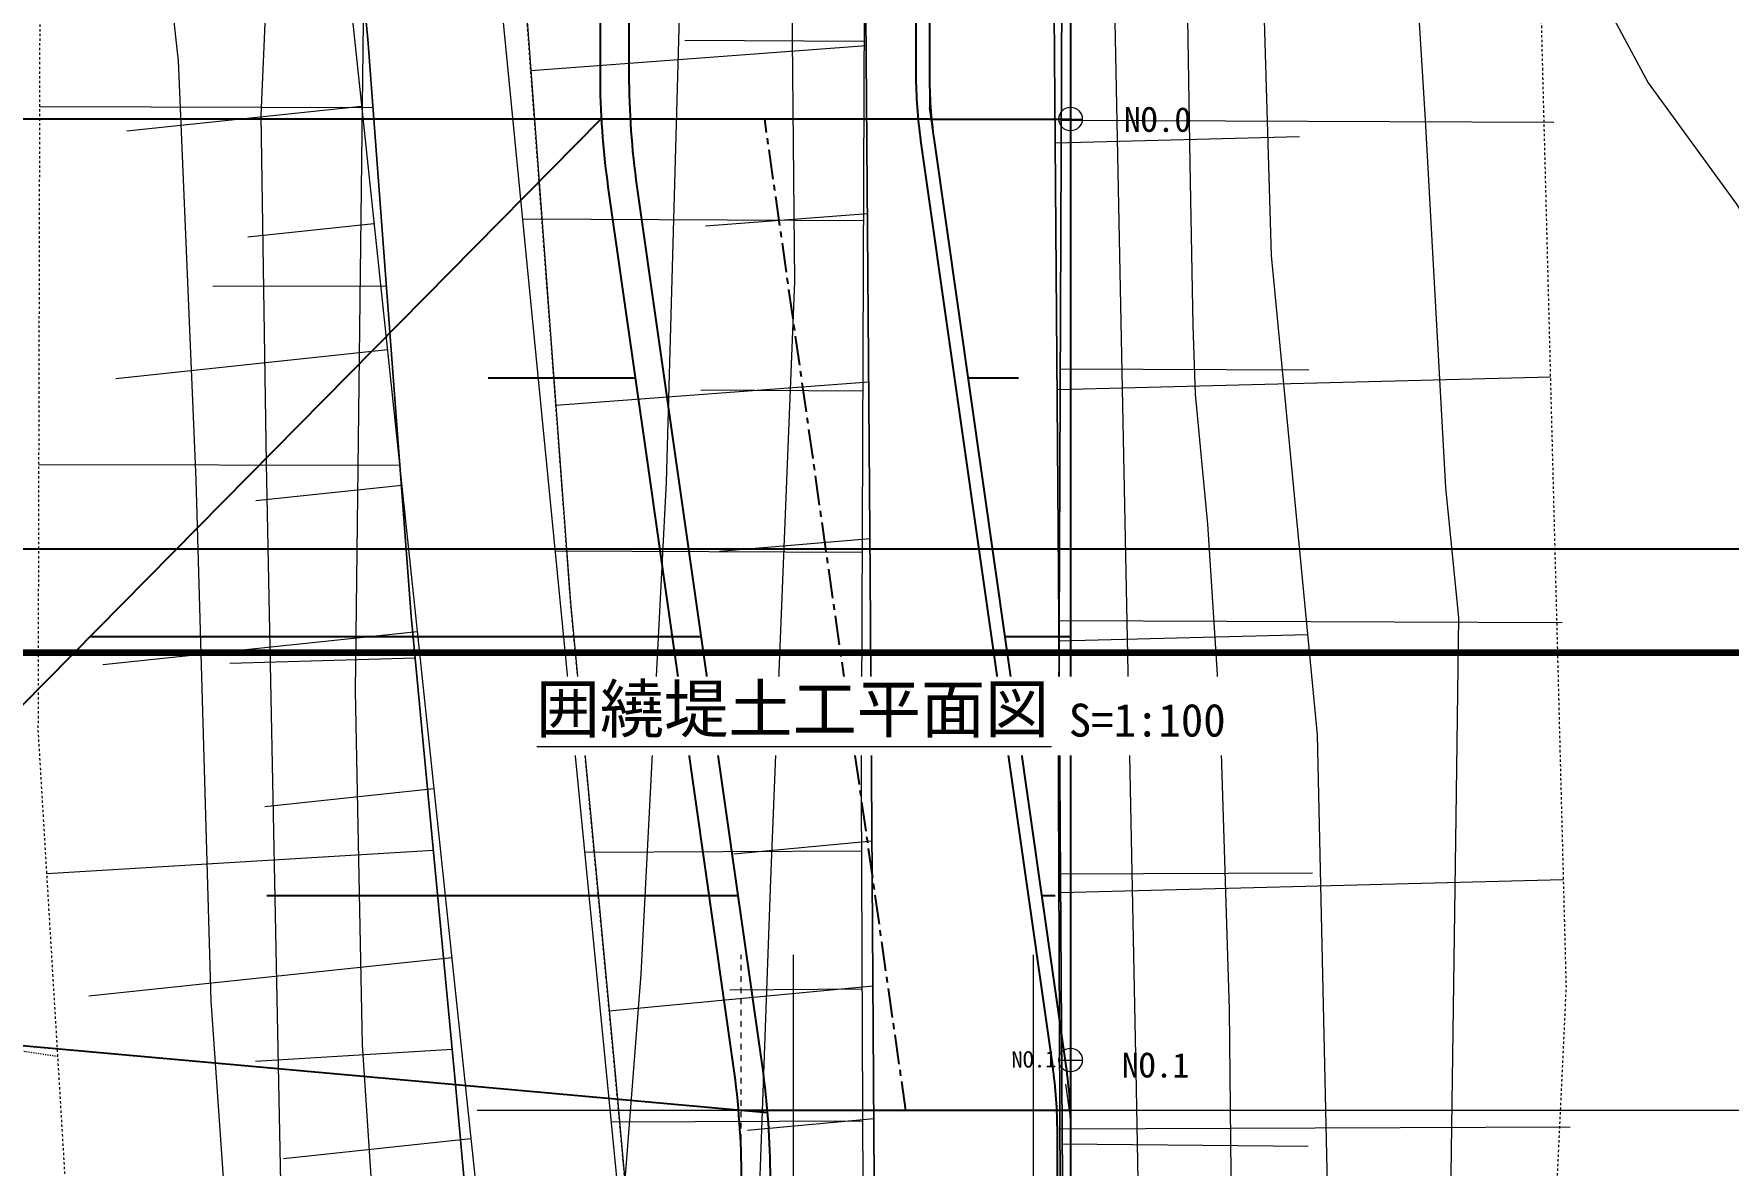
# Model space of a CAD drawing. Header units: millimetres. Extents: x 432273 to 1023813, y 170116 to 705940.
# Drawn here: x 742453 to 778460, y 421567 to 445610 of the extents above; entities that cross this region are included whole.
import ezdxf
from ezdxf.enums import TextEntityAlignment as Align

# ---------------------------------------------------------------- set-up
doc = ezdxf.new("R2010")
doc.units = ezdxf.units.MM
doc.header["$LTSCALE"] = 100
for name, pattern in [('561019', [1, 0.5, -0.5]), ('56301', [0.5, 0.25, -0.25]), ('CENTER', [2, 1.25, -0.25, 0.25, -0.25]), ('SXF_一点短鎖線', [9.25, 6, -1.5, 0.25, -1.5]), ('SXF_一点鎖線', [18.5, 12, -1.5, 3.5, -1.5]), ('SXF_跳び破線', [12, 6, -6])]:
    doc.linetypes.add(name, pattern=pattern)
doc.layers.get('Defpoints').update_dxf_attribs({"color": 153})
for name, color, linetype, lineweight in [('D-BGD', 7, 'Continuous', 13), ('D-BMK', 2, 'SXF_一点短鎖線', 13), ('D-BMK-HTXT', 7, 'Continuous', 13), ('D-BMK-OTRS', 7, 'Continuous', 13), ('D-BYP-STR1', 2, 'Continuous', 13), ('D-BYP-STR2', 6, 'Continuous', 25), ('D-BYP-STR3', 3, 'Continuous', 25), ('D-BYP-TXT', 7, 'Continuous', 13), ('D-STR-HTXT', 7, 'Continuous', 13), ('D-TTL', 2, 'Continuous', 140), ('D-TTL-LINE', 7, 'Continuous', 13), ('D-TTL-TXT', 7, 'Continuous', 13)]:
    doc.layers.add(name, color=color, linetype=linetype, lineweight=lineweight)
doc.styles.add('MS ゴシック', font='MS Gothic.ttf')
doc.styles.add('ＭＳ ゴシック', font='MS Gothic.ttf')

# ---------------------------------------------------------------- blocks, each defined once
blk = doc.blocks.new('21311212131313131')
at = {"layer": 'D-BGD', "linetype": 'Continuous'}
for p, q in [((2610588.0742, -1227486.9185), (2610320.5058, -1216646.8818)), ((2605564.4382, -1227578.154), (2605067.8314, -1216904.2333)), ((2599784.7885, -1227729.0041), (2599605.5774, -1217039.941)), ((2589153.9893, -1227905.91), (2588980.0297, -1217436.329)), ((2594883.1346, -1227876.3378), (2594395.7555, -1217400.7542)), ((2605168.0559, -1227620.7026), (2605037.4092, -1222236.6031)), ((2610909.1639, -1227431.4217), (2610851.4573, -1222205.2604)), ((2594438.2721, -1227811.8229), (2594352.9567, -1222532.3421)), ((2600223.717, -1227724.7763), (2599977.7899, -1222439.8698)), ((2589641.8376, -1228026.8466), (2589400.3148, -1222835.6259)), ((2598138.4071, -1231784.4647), (2598474.7166, -1234978.6474)), ((2601471.9338, -1231691.9933), (2602180.4408, -1237822.9546)), ((2604556.6545, -1231607.3464), (2604895.4084, -1234538.7032)), ((2607641.3752, -1231522.6996), (2608287.8837, -1237117.1653)), ((2607712.4228, -1231761.0764), (2607787.1586, -1234560.8824)), ((2610456.1646, -1231445.4598), (2610762.411, -1234123.2903)), ((2610512.2288, -1231686.3405), (2610649.3418, -1237016.9781)), ((2587568.9159, -1232134.1531), (2587628.5477, -1235940.3247)), ((2587660.778, -1232085.4863), (2588342.8985, -1239200.004)), ((2591232.8755, -1231982.8602), (2591562.5421, -1235421.283)), ((2591379.8894, -1232065.7497), (2591499.727, -1239302.1945)), ((2594804.973, -1231880.234), (2595441.5187, -1238519.4077)), ((2595002.4976, -1232008.2318), (2595049.1299, -1235442.4747)), ((2598432.7708, -1231948.0261), (2598539.3505, -1238458.9888)), ((2601688.2522, -1231894.7362), (2601738.5958, -1234988.9994)), ((2604778.5456, -1231830.819), (2604926.8026, -1237703.3752)), ((2611066.1714, -1240004.0589), (2611571.6834, -1243974.5194)), ((2607221.8427, -1240487.4171), (2608197.3307, -1248180.8765)), ((2609173.3519, -1240437.818), (2609511.8083, -1244612.6086)), ((2603642.5187, -1240944.843), (2604099.9446, -1244524.167)), ((2604951.215, -1240925.3927), (2605615.7923, -1249126.2472)), ((2600310.6562, -1241366.7328), (2601154.4357, -1248030.4578)), ((2600873.6147, -1241396.2763), (2601071.7392, -1245333.1794)), ((2596789.485, -1241805.3701), (2596930.4645, -1249475.7074)), ((2597212.6816, -1241757.0562), (2597603.005, -1244855.0308)), ((2592992.1536, -1242169.4573), (2593059.9397, -1245857.5292)), ((2594335.0213, -1242119.7829), (2595069.2463, -1247879.9052)), ((2589194.8222, -1242533.5445), (2589324.9872, -1249615.4948)), ((2591659.3, -1242467.6542), (2591998.3997, -1245138.5736)), ((2589172.7762, -1242782.2947), (2589802.0572, -1247755.3423))]:
    blk.add_line(p, q, dxfattribs=at)
at = {"layer": 'D-BGD', "linetype": 'Continuous', "flags": 128}
for points, elevation in [([(2585932.9745, -1216675.7279), (2588101.1732, -1215451.4996), (2590642.9994, -1213519.7782), (2594956.5435, -1210723.6396), (2597495.9363, -1209758.4787), (2599745.516, -1209124.8797), (2603702.4564, -1207961.0044), (2605582.3017, -1207053.1767), (2612225.4167, -1203085.8098), (2618499.4257, -1197962.1683), (2621671.4589, -1196424.4674), (2625252.3584, -1194987.471), (2629637.3756, -1194357.771), (2641461.8353, -1195042.9465), (2646409.4462, -1195601.3408), (2654684.044, -1197310.7093), (2659738.7434, -1198610.6109), (2664061.6972, -1199635.3319), (2666634.887, -1196188.5686), (2661155.4483, -1187307.4616), (2659480.3675, -1185408.8869), (2657051.5193, -1183754.3339), (2653204.034, -1180032.6426), (2649357.2048, -1175776.6326)], 362999.9804), ([(2646422.6477, -1212201.8261), (2639896.5704, -1215778.3885), (2636062.4205, -1218115.3211), (2634983.1068, -1218677.0433), (2633582.0225, -1219226.7818), (2631370.8878, -1219404.8909), (2624463.6251, -1219073.3538), (2618943.2065, -1219103.1535), (2615445.7887, -1219127.7418), (2603273.5427, -1219213.2275), (2599545.5534, -1219240.4168), (2596797.3862, -1219574.8494), (2588989.4326, -1220163.8881), (2580161.2271, -1220894.3864)], 363999.9803), ([(2683233.4191, -1220140.184), (2681767.6131, -1220060.5315), (2680499.1354, -1219849.4957), (2678755.7258, -1219004.532), (2674683.4035, -1215972.6039), (2673095.8124, -1214740.9652), (2671961.7109, -1214178.2577), (2671121.3387, -1213959.8947), (2669154.2314, -1213738.0556), (2658609.7653, -1213928.0223), (2652676.4151, -1213906.1937), (2650622.6763, -1214075.844), (2648912.0097, -1214262.2991), (2646642.0878, -1214733.1368), (2644069.2242, -1216032.2464), (2636391.0573, -1220634.5878), (2635437.5482, -1221074.7938), (2633801.2626, -1221523.1352), (2631751.5891, -1221643.7093), (2624774.7082, -1221955.8035), (2615167.0334, -1221625.73), (2602103.3073, -1222192.2188), (2591938.0111, -1223376.3837), (2581457.7463, -1223909.3069)], 364999.9803), ([(2545192.0398, -1226810.1323), (2590018.9231, -1225157.6586), (2593466.7902, -1225021.5815), (2594916.1597, -1224941.7511), (2597675.9605, -1224619.3873), (2601856.0888, -1224263.9964), (2607977.5078, -1223946.446), (2615644.4648, -1223706.5949), (2629067.253, -1223556.6974), (2632844.792, -1223484.8112), (2634623.6468, -1223329.9846), (2635580.4417, -1223089.9441), (2637728.4484, -1222179.5729), (2641510.7003, -1220118.6196), (2642214.0332, -1219714.7438), (2646999.0761, -1217344.3068), (2651358.5504, -1216246.8884)], 365999.9802), ([(2545956.1208, -1228488.1611), (2609704.4053, -1225883.6475), (2613975.3817, -1225720.4951), (2616249.2245, -1225661.0775), (2628263.3448, -1225591.6313), (2632317.4839, -1225530.9416), (2634371.7096, -1225408.2994), (2635231.9984, -1225284.1535), (2637359.5758, -1224633.9277), (2639911.355, -1223240.0529), (2642700.7661, -1221557.8726), (2645535.3296, -1220045.1952), (2648539.8083, -1218896.8649)], 366999.9802), ([(2679911.1663, -1231935.7969), (2668479.6489, -1232319.6215), (2667329.6829, -1235090.8217), (2660699.7617, -1236637.1297), (2654496.4432, -1237435.4029), (2637506.3425, -1238068.6825), (2632710.6617, -1237840.8486), (2632323.1601, -1234462.8293), (2616051.0047, -1233903.3456), (2605419.7616, -1233743.6971), (2592699.1795, -1233495.9421), (2584605.5577, -1233740.4889)], 366999.9802), ([(2586777.4688, -1242786.6184), (2601593.5272, -1242657.284), (2609112.058, -1242353.2794), (2620266.5812, -1241380.0432), (2632903.5429, -1240256.1567), (2646002.5087, -1240654.0511), (2650127.0198, -1240710.5483), (2653862.1039, -1240793.2666), (2672588.4238, -1240957.693), (2674011.2708, -1240424.4283), (2675432.7489, -1239062.7465), (2677356.7776, -1235875.0889), (2680586.5352, -1236152.0085), (2683495.1152, -1236028.5159)], 364999.9803), ([(2583308.4243, -1236041.2311), (2597019.499, -1236141.4955), (2607490.4019, -1236460.7561), (2611872.7226, -1236708.5494), (2612256.1521, -1240087.7596), (2623293.0559, -1239677.1553), (2638573.7824, -1239063.4527), (2642958.7403, -1239204.3861), (2645990.1365, -1239243.891), (2649444.228, -1239265.1265), (2655700.3083, -1239140.9988), (2659012.4858, -1239223.63), (2665385.0682, -1239059.5364), (2668179.506, -1238528.1265), (2669716.6588, -1237929.7528), (2670565.5932, -1237401.5177), (2671771.8717, -1236951.4822), (2672942.0956, -1234189.0919), (2680907.7549, -1234015.8583)], 365999.9802), ([(2662136.5812, -1242686.1153), (2644244.0305, -1242412.6662), (2632601.6074, -1242307.1005), (2628278.2499, -1242278.5521), (2624128.1624, -1242560.3253), (2612434.2076, -1244006.6425), (2596799.4927, -1244644.3059), (2589413.1888, -1244906.6926), (2586132.8388, -1244834.6447)], 363999.9803), ([(2659141.9353, -1306235.2674), (2659406.9123, -1304816.1931), (2659331.1979, -1303232.2723), (2658906.9483, -1301393.7082), (2658079.1672, -1299671.6873), (2656262.6393, -1296692.4454), (2654780.6646, -1294187.0602), (2653869.9155, -1292025.1663), (2653488.2145, -1289656.9763), (2654051.4251, -1279725.4743), (2653991.291, -1263964.5855), (2653973.6396, -1255714.7253), (2654818.213, -1247745.3526), (2654928.5825, -1245815.266), (2654579.9115, -1245335.9608), (2653589.4735, -1244977.3043), (2638376.1595, -1244405.7899), (2633206.8406, -1244212.8207), (2625279.8702, -1244032.1614), (2608243.1191, -1245581.5745), (2597180.6312, -1246126.3782), (2588288.9169, -1246687.5849), (2584756.2682, -1247153.4619)], 362999.9804)]:
    blk.add_lwpolyline(points, dxfattribs=dict(at, elevation=elevation))
at = {"layer": 'D-BGD', "linetype": '561019', "flags": 128}
for points in [[(2441034.3739, -1231115.2852), (2441014.949, -1230194.9008), (2441009.8382, -1229935.5942), (2440973.7998, -1228187.5674), (2440932.6506, -1226180.234), (2440890.6243, -1224172.4204), (2440849.475, -1222165.087), (2440838.0365, -1221607.0466), (2465396.9227, -1220738.3151), (2502568.1938, -1220258.7543), (2502893.2618, -1220254.3025), (2505968.9706, -1220281.5844), (2533646.6748, -1220529.6704), (2555247.3327, -1219423.2209), (2574682.3776, -1218318.0141), (2575877.9982, -1218262.2975), (2607350.0318, -1216798.0533), (2630746.0107, -1217401.774), (2633752.1022, -1217183.4579), (2635812.956, -1216221.9558), (2646480.1569, -1210237.1016), (2669388.8157, -1210323.2366), (2671678.4637, -1210836.7904), (2674039.248, -1211855.5625), (2682867.6468, -1216539.2122), (2684403.4154, -1216795.1095), (2705862.1412, -1215918.7715), (2722323.8586, -1215317.7261), (2764230.8114, -1214009.3989), (2772988.6009, -1213295.0741), (2774605.8721, -1213068.8912), (2777265.5539, -1211517.479), (2787744.4804, -1204699.9318), (2789344.3566, -1203582.9766), (2800889.1227, -1201996.8461), (2810456.4508, -1200682.5578), (2827286.2582, -1199498.6722), (2831012.6992, -1199215.4427)], [(2646205.3859, -1231818.0927), (2646247.3836, -1232276.5785), (2645279.4562, -1232803.5145), (2640498.1037, -1233488.715), (2632323.1601, -1234462.8293), (2631634.0455, -1234545.0177), (2621469.549, -1235623.5968), (2611872.7226, -1236708.5494), (2609530.8083, -1236973.5303), (2599622.9553, -1238118.5031), (2587379.2946, -1239292.3917), (2586408.4068, -1239406.1532), (2582348.6039, -1239883.2765), (2578373.0278, -1240393.9683), (2577677.8371, -1240483.0908), (2569220.115, -1242513.1224), (2567291.9463, -1242976.102), (2558487.5151, -1242875.9869), (2527540.1275, -1242521.791), (2526440.3884, -1242922.9866), (2526602.4514, -1254336.8468), (2524625.4955, -1269555.9959), (2524434.0147, -1271032.4053), (2521954.5417, -1283089.8806), (2521871.9477, -1283084.567), (2521365.2945, -1283050.0343)], [(2677840.3099, -1240964.4348), (2677835.9537, -1241622.1323), (2677833.568, -1242034.6602), (2661323.2078, -1244386.3965), (2656577.7941, -1245212.1153), (2653743.5893, -1245705.7947), (2642030.2107, -1246387.9132), (2632752.6546, -1246927.142), (2602586.2323, -1249371.7554), (2584901.8668, -1249696.7909), (2578358.5427, -1250455.9974), (2572758.8599, -1252638.1188), (2569100.8428, -1254403.4106), (2566188.8594, -1257069.6056), (2565725.9984, -1256736.4155), (2564042.2847, -1255526.2582), (2564021.7962, -1255511.6219)]]:
    blk.add_lwpolyline(points, dxfattribs=at)
at = {"layer": 'D-BGD', "linetype": 'Continuous', "flags": 128}
for points in [[(2691570.549, -1225637.9312), (2680590.0773, -1225939.2039), (2679051.1147, -1225841.1634), (2678491.7102, -1225805.1137), (2677261.601, -1225188.7079), (2673112.2911, -1222818.0376), (2668527.3973, -1220439.2002), (2667643.1984, -1220123.8825), (2666873.7425, -1220032.1247), (2662058.7268, -1219974.9723), (2656686.9467, -1220243.4675), (2651396.9093, -1220552.1516), (2650264.0026, -1220618.2593), (2649373.4809, -1220785.1365), (2646882.9721, -1221723.4766), (2641907.2356, -1224479.7372), (2640534.4395, -1225267.2693), (2639095.3444, -1226092.6092), (2637865.9019, -1226659.9283), (2636920.2729, -1226852.4996), (2633919.1306, -1227070.105), (2614895.3663, -1227321.9859), (2598798.9372, -1227763.8917), (2577698.008, -1228369.8252)], [(2543549.0324, -1229517.7702), (2558266.0011, -1228948.8574), (2577698.008, -1228369.8252), (2598798.9372, -1227763.8917), (2614895.3663, -1227321.9859), (2633919.1306, -1227070.105)], [(2521365.2945, -1283050.0343), (2521100.0774, -1274538.1031), (2521019.7151, -1271973.4849), (2520920.8701, -1264473.783), (2520798.3627, -1255170.1272), (2520698.3967, -1247568.3482), (2520555.0488, -1244544.0151), (2520256.1226, -1238246.9654), (2520557.3751, -1237584.2145), (2521031.5379, -1237049.1821), (2522227.4932, -1236251.4838), (2523764.491, -1235440.9781), (2525780.2087, -1234874.3009), (2529413.648, -1234465.8804), (2543703.5844, -1233514.9893), (2558403.5541, -1232945.891), (2577815.3671, -1232368.3443), (2598911.8273, -1231762.2444), (2614976.8899, -1231321.408), (2637189.4779, -1231027.628), (2642260.3297, -1231052.6888), (2645483.6794, -1231501.6663), (2645977.4898, -1231688.7738), (2646205.3859, -1231818.0927)], [(2637189.4779, -1231027.628), (2614976.8899, -1231321.408), (2598911.8273, -1231762.2444), (2577815.3671, -1232368.3443), (2558403.5541, -1232945.891), (2543703.5844, -1233514.9893)], [(2582348.6039, -1239883.2765), (2586408.4068, -1239406.1532), (2587379.2946, -1239292.3917), (2599622.9553, -1238118.5031), (2609530.8083, -1236973.5303), (2611872.7226, -1236708.5494), (2621469.549, -1235623.5968), (2631634.0455, -1234545.0177), (2632323.1601, -1234462.8293), (2640498.1037, -1233488.715), (2645279.4562, -1232803.5145)], [(2586777.4688, -1242786.6184), (2587740.2957, -1242673.0042), (2599980.3645, -1241499.4293), (2609916.9525, -1240351.9465), (2612256.1521, -1240087.7596), (2621839.9683, -1239003.6651), (2632015.2404, -1237924.1447), (2632710.6617, -1237840.8486), (2635418.1082, -1237518.3251), (2642517.3472, -1236780.7177), (2647961.4938, -1236107.2236)], [(2635418.1082, -1237518.3251), (2632710.6617, -1237840.8486), (2632015.2404, -1237924.1447), (2621839.9683, -1239003.6651), (2612256.1521, -1240087.7596), (2609916.9525, -1240351.9465), (2599980.3645, -1241499.4293), (2587740.2957, -1242673.0042), (2586777.4688, -1242786.6184), (2583765.9038, -1243139.8828)]]:
    blk.add_lwpolyline(points, dxfattribs=at)
at = {"layer": 'D-BGD', "linetype": '56301', "flags": 128}
blk.add_lwpolyline([(2609499.4056, -1248811.5981), (2605278.001, -1280748.5359), (2603417.177, -1303435.809), (2602240.5127, -1317786.5835), (2589785.6757, -1322359.6045), (2589797.0185, -1310435.3126), (2580726.911, -1311532.7215), (2563119.8363, -1313663.7083), (2554093.9974, -1313836.8395), (2549130.5967, -1323567.7677), (2546503.9745, -1330804.4086), (2544901.6984, -1335218.1809)], dxfattribs=at)
at = {"layer": 'D-BGD', "linetype": 'Continuous'}
for points in [[(2658108.5483, -1220212.278, 368399.9801), (2649810.6115, -1220355.2356, 368349.9801), (2649396.2976, -1220424.8347, 368369.9801), (2649116.0549, -1220499.4271, 368379.9801), (2648653.7219, -1220656.7426, 368419.9801), (2639079.8998, -1225858.4267, 368259.9801), (2638011.3675, -1226310.9072, 368279.9801), (2636864.0818, -1226594.8709, 368299.9801), (2622041.867, -1227201.9312, 368509.9801), (2603420.9703, -1227667.5166, 368489.9801), (2583046.0721, -1228005.1242, 368469.9801), (2559313.1878, -1228624.9163, 368279.9801), (2520094.582, -1229522.7416, 368369.9801), (2506538.0364, -1229671.2376, 368369.9801), (2472330.7692, -1230473.761, 368359.9801), (2457041.9933, -1230871.01, 368249.9801), (2441605.9553, -1231016.6364, 367879.9801)], [(2559313.1878, -1228624.9163, 368279.9801), (2583046.0721, -1228005.1242, 368469.9801), (2603420.9703, -1227667.5166, 368489.9801), (2622041.867, -1227201.9312, 368509.9801), (2636864.0818, -1226594.8709, 368299.9801)], [(2521220.0681, -1286901.3841, 363529.9804), (2520690.9193, -1249799.87, 367629.9801), (2520604.9152, -1247062.2976, 367739.9801), (2520102.378, -1237484.4771, 368379.9801), (2522365.8899, -1235827.9105, 368329.9801), (2547547.6147, -1233436.1814, 368079.9801), (2559420.9058, -1232822.2243, 368279.9801), (2583140.2165, -1232206.4019, 368469.9801), (2603506.3431, -1231863.9924, 368489.9801), (2622185.5037, -1231396.1017, 368509.9801), (2637038.8354, -1230794.6756, 368299.9801), (2641903.3615, -1230676.005, 368379.9801), (2645447.0251, -1230575.2699, 368139.9801), (2646168.9869, -1230776.6922, 368049.9801), (2646550.1369, -1230996.7483, 368049.9801)], [(2559420.9058, -1232822.2243, 368279.9801), (2583140.2165, -1232206.4019, 368469.9801), (2603506.3431, -1231863.9924, 368489.9801), (2622185.5037, -1231396.1017, 368509.9801), (2637038.8354, -1230794.6756, 368299.9801)], [(2581798.6158, -1243715.9716, 364939.9803), (2612783.9959, -1239781.621, 366439.9802), (2628999.8005, -1238045.0001, 366949.9802), (2645637.8583, -1236265.9271, 367549.9801), (2658375.6289, -1235030.7815, 368169.9801), (2658777.2013, -1234942.8068, 368169.9801), (2659124.4796, -1234870.7111, 368149.9801), (2659318.479, -1234828.7086, 368139.9801), (2659803.1572, -1234672.2254, 368139.9801), (2660276.9498, -1234327.3768, 368159.9801), (2661187.784, -1233663.1623, 368159.9801), (2661429.8027, -1233533.4435, 368159.9801), (2661911.3434, -1233341.0415, 368149.9801), (2662051.0486, -1233314.9179, 368129.9801), (2662209.1293, -1233276.0529, 368129.9801), (2662576.2562, -1233271.8249, 368109.9801), (2665077.3196, -1233888.575, 368099.9801), (2667504.3073, -1234932.189, 367869.9801), (2669956.1368, -1235909.5996, 367039.9802), (2679569.3978, -1240944.2495, 364579.9803)], [(2612465.3187, -1236802.6709, 366439.9802), (2580913.5608, -1240563.7697, 364879.9803)], [(2581798.6158, -1243715.9716, 364939.9803), (2612783.9959, -1239781.621, 366439.9802)]]:
    blk.add_polyline3d(points, dxfattribs=at)
at = {"layer": 'D-BMK', "linetype": 'SXF_一点鎖線', "lineweight": 13}
blk.add_line((2589189.5631, -1230709.1702), (2589127.1057, -1227709.8205), dxfattribs=at)
at = {"layer": 'D-BMK', "color": 4, "linetype": 'CENTER', "lineweight": 25, "ltscale": 5}
blk.add_line((2610270.9579, -1230770.287), (2589262.4301, -1234208.4117), dxfattribs=at)
at = {"layer": 'D-BMK', "linetype": 'SXF_一点短鎖線', "flags": 128}
blk.add_lwpolyline([(2358657.0594, -1232509.0485), (2831012.6992, -1222672.879)], dxfattribs=at)
blk.add_lwpolyline([(2559312.0623, -1228330.6786, -0.0342108846), (2561359.996, -1228428.1815), (2581511.1205, -1230775.6312, 0.0342108846), (2582876.4096, -1230840.6332), (2588233.7598, -1230729.0736, 0.0353635146), (2589640.6214, -1230599.9594), (2609251.431, -1227390.5767, -0.0353635146), (2610658.2925, -1227261.4625)], format="xyb", dxfattribs=at)
at = {"layer": 'D-BMK'}
blk.add_lwpolyline([(2589189.5631, -1230709.1702), (2589872.5778, -1263509.1193, -0.0787115282), (2585621.508, -1294509.7547), (2564331.8799, -1364983.0527, 0.4549504243), (2585573.9279, -1398823.3893), (2633953.1706, -1406448.3262, 0.0389360191), (2649456.1269, -1407667.6426), (2831012.6992, -1407786.7943)], format="xyb", dxfattribs=at)
at = {"layer": 'D-BMK-HTXT', "color": 7, "linetype": 'Continuous', "lineweight": 13}
for p, q in [((2609127.9756, -1227543.3835, 65818.5963), (2609117.5661, -1227043.4919, -65818.5963)), ((2589132.3105, -1227959.7663, 65818.5963), (2589121.9009, -1227459.8747, -65818.5963))]:
    blk.add_line(p, q, dxfattribs=at)
for centre in [(2609122.7708, -1227293.4377, 0), (2589127.1057, -1227709.8205, 0)]:
    blk.add_circle(centre, 250, dxfattribs=at)
at = {"layer": 'D-BMK-OTRS', "color": 7, "linetype": 'Continuous', "lineweight": 13}
for p, q in [((2610335.0858, -1227268.1929), (2609636.6094, -1227382.4445)), ((2610335.0858, -1227268.1929), (2611042.6915, -1227253.4579)), ((2589640.6214, -1230599.9594), (2588941.7771, -1230714.4927)), ((2588233.7598, -1230729.0736), (2588941.7771, -1230714.4927))]:
    blk.add_line(p, q, dxfattribs=at)
at = {"layer": 'D-BYP-STR2'}
for p, q in [((2610198.091, -1227271.0456), (2610343.8249, -1234269.5284)), ((2589189.5631, -1230709.1702), (2589127.1057, -1227709.8205)), ((2600153.8459, -1228879.4307), (2600124.7215, -1227480.8099)), ((2605636.3546, -1227982.1975), (2605630.3238, -1227692.5849)), ((2594671.3372, -1229776.6639), (2594648.998, -1228703.8803)), ((2610382.2517, -1233712.8606), (2608833.4631, -1256149.3365)), ((2605979.1642, -1244444.7075), (2605770.7822, -1234437.7257)), ((2600558.6011, -1248316.7144), (2600288.2736, -1235334.9585)), ((2594883.6402, -1239971.9429), (2594818.5402, -1236845.6931)), ((2589334.9906, -1237692.9359), (2608833.4631, -1256149.3365))]:
    blk.add_line(p, q, dxfattribs=at)
at = {"layer": 'D-BYP-STR2', "flags": 128}
blk.add_lwpolyline([(2582128.6229, -1227855.5544), (2831012.6992, -1222672.879)], dxfattribs=at)
at = {"layer": 'D-BYP-STR2', "ltscale": 1500, "flags": 128}
for points in [[(2559995.2108, -1229183.8133), (2581672.1455, -1231096.6869, 0.02634359), (2582724.6241, -1231130.2244), (2588239.7219, -1231015.3802, 0.0353635146), (2589646.5834, -1230886.2662), (2609257.3932, -1227676.8846, -0.0353635146), (2610664.2548, -1227547.7705), (2831012.6992, -1222959.3246)], [(2560059.7407, -1232282.7014), (2581062.4067, -1237171.8848, 0.02634359), (2582851.6204, -1237228.8984), (2588366.7181, -1237114.0543, 0.0353635146), (2590758.3827, -1236894.5604), (2609390.7898, -1233845.298, -0.0353635146), (2611782.4544, -1233625.8042), (2831012.6992, -1229060.6432)]]:
    blk.add_lwpolyline(points, format="xyb", dxfattribs=at)
at = {"layer": 'D-BYP-STR2', "flags": 128}
for points in [[(2559989.2486, -1228897.5083), (2581666.1834, -1230810.3807, 0.02634359), (2582718.6621, -1230843.918), (2588233.7598, -1230729.0736, 0.0353635146), (2589640.6214, -1230599.9594), (2609251.431, -1227390.5767, -0.0353635146), (2610658.2925, -1227261.4625)], [(2589189.5631, -1230709.1702), (2589872.5778, -1263509.1193, -0.0787115282), (2585621.508, -1294509.7547), (2564331.8799, -1364983.0527, 0.4549504243), (2585573.9279, -1398823.3893), (2633953.1706, -1406448.3262, 0.0389360191), (2649456.1269, -1407667.6426), (2831012.6992, -1407786.7943)], [(2560072.5161, -1232896.2052), (2581075.1824, -1237785.3873, 0.02634359), (2582864.396, -1237842.4008), (2588379.4938, -1237727.5564, 0.0353635146), (2590771.1584, -1237508.0624), (2596680.4214, -1236540.9892)]]:
    blk.add_lwpolyline(points, format="xyb", dxfattribs=at)
at = {"layer": 'D-STR-HTXT', "elevation": 0, "flags": 128}
blk.add_lwpolyline([(2608822.7116, -1161239.1991), (2610460.6796, -1239881.1621)], dxfattribs=at)
at = {"layer": 'Defpoints'}
blk.add_line((2603178.0037, -1227417.1301, 369049.9801), (2610609.366, -1227262.382, 369049.9801), dxfattribs=at)
at = {"layer": 'Defpoints', "flags": 128}
blk.add_lwpolyline([(2596680.4214, -1236540.9892), (2609403.5653, -1234458.7989, -0.0353635146), (2611795.2299, -1234239.3049), (2665461.4269, -1233121.7787)], format="xyb", dxfattribs=at)
at = {"layer": 'D-BMK-HTXT', "color": 7, "style": 'ＭＳ ゴシック'}
blk.add_text('NO.0', height=525, rotation=91.19293497, dxfattribs=at).set_placement((2589376.4965, -1226569.471))
at = {"layer": 'Defpoints', "color": 7, "style": 'ＭＳ ゴシック'}
blk.add_text('NO.1', height=525, rotation=91.19293497, dxfattribs=at).set_placement((2609471.5515, -1226192.7659, 366999.9802))

msp = doc.modelspace()

# ---------------------------------------------------------------- linework, layer by layer
at = {"layer": 'D-BGD', "color": 6, "ltscale": 1500, "elevation": 354000, "flags": 128}
for points in [[(760518.2, 472957.1), (755192.8, 452060.7, 0.0263436), (755098.6, 450273.1), (755098.6, 444756.8, 0.0353635), (755268.2, 442361.1), (757928.9, 423669.2, -0.0353635), (758098.6, 421273.5), (758098.6, 188470.8)], [(763617.8, 472957.1), (761254, 451324.6, 0.0263436), (761198.6, 450273.1), (761198.6, 444756.8, 0.0353635), (761298.4, 443347.6), (764098.8, 423674.2, -0.0353635), (764198.6, 422264.9), (764198.5, 186939.8)]]:
    msp.add_lwpolyline(points, format="xyb", dxfattribs=at)
at = {"layer": 'D-BYP-STR1', "linetype": 'SXF_跳び破線', "ltscale": 0.2}
for p, q in [((757481.5, 377464.7, 354000), (757486.3, 426038.6, 354000)), ((764484.9, 377464.7, 354000), (764484.9, 426038.6, 354000))]:
    msp.add_line(p, q, dxfattribs=at)
at = {"layer": 'D-BYP-STR1'}
for p, q in [((758598.4, 409734.8, 354000), (758600, 426038.6, 354000)), ((763698.5, 409734.8, 354000), (763698.5, 426038.6, 354000))]:
    msp.add_line(p, q, dxfattribs=at)
at = {"layer": 'D-BYP-TXT'}
msp.add_line((764234.9, 423800.8, 354000), (764734.9, 423800.8, 354000), dxfattribs=at)
msp.add_circle((764484.9, 423800.8, 354000), 250, dxfattribs=at)
at = {"layer": 'D-TTL'}
msp.add_line((718577.1, 432464.7, 354000), (798577.1, 432464.7, 354000), dxfattribs=at)
at = {"layer": 'Defpoints', "color": 1}
msp.add_line((716527.1, 434664.7, 354000), (800627.1, 434664.7, 354000), dxfattribs=at)

# ---------------------------------------------------------------- block references
at = {"layer": 'D-BGD', "linetype": '56301', "rotation": 268.807065034117}
msp.add_blockref('21311212131313131', (2045832.1, 3006806.9, 354000), dxfattribs=at)

# ---------------------------------------------------------------- texts
at = {"layer": 'D-BYP-TXT', "insert": (763229.8, 423807.6, 354000), "char_height": 350, "attachment_point": 4, "rotation": 0.5637, "style": 'ＭＳ ゴシック'}
msp.add_mtext('NO.1 ', dxfattribs=at)

# ---------------------------------------------------------------- next in the draw order: wipeouts: each hides what was drawn before it
msp.add_wipeout([(752894.6, 431945.7), (767843.3, 431945.7), (767843.3, 430279), (752894.6, 430279)]).translate(0, 0, 354000).dxf.layer = 'D-BYP-STR3'

# ---------------------------------------------------------------- next in the draw order: linework, layer by layer
at = {"layer": 'D-TTL-LINE'}
msp.add_line((753143.8, 430464.7, 354000), (764077.1, 430464.7, 354000), dxfattribs=at)

# ---------------------------------------------------------------- next in the draw order: texts
at = {"layer": 'D-TTL-TXT', "style": 'MS ゴシック'}
for s, height, p in [('囲繞堤土工平面図', 1000, (758577.1, 430464.7, 354000)), ('S=1:100', 700, (766115.2, 430464.7, 354000))]:
    msp.add_text(s, height=height, dxfattribs=at).set_placement(p, align=Align.BOTTOM_CENTER)

doc.saveas('drawing.dxf')
